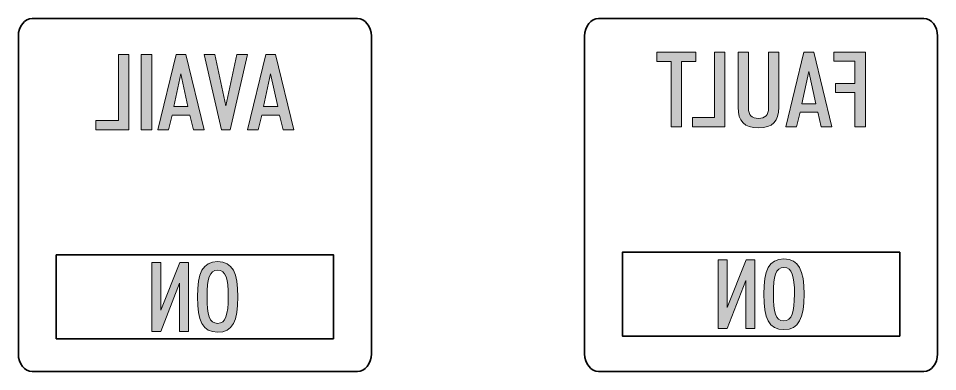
# Model space of a CAD drawing. Header units: millimetres. Extents: x 8 to 201, y 31 to 295.
# Drawn here: x 164.66 to 201.11, y 99.81 to 113.81 of the extents above; entities that cross this region are included whole.
import ezdxf

# ---------------------------------------------------------------- set-up
doc = ezdxf.new("R2010")
doc.units = ezdxf.units.MM
doc.header["$MEASUREMENT"] = 0
doc.layers.add('Layer 1', color=7, linetype='Continuous', lineweight=0)

# ---------------------------------------------------------------- blocks, each defined once
blk = doc.blocks.new('Block_135')
at = {"layer": 'Layer 1', "true_color": 0x1d1e1b, "transparency": 33554687}
h = blk.add_hatch(color=250, dxfattribs=at)
h.dxf.hatch_style = 2
edge = h.paths.add_edge_path()
edge.add_spline(control_points=[(195.435, 102.882), (195.435, 103.598), (195.344, 103.935), (195.016, 103.935), (194.688, 103.935), (194.601, 103.598), (194.601, 102.882), (194.601, 102.166), (194.676, 101.825), (195.012, 101.825), (195.336, 101.825), (195.435, 102.162), (195.435, 102.882)], knot_values=[0, 0, 0, 0, 1, 1, 1, 2, 2, 2, 3, 3, 3, 4, 4, 4, 4], degree=3, periodic=0)
edge = h.paths.add_edge_path()
edge.add_spline(control_points=[(195.818, 102.874), (195.818, 101.917), (195.609, 101.476), (195.016, 101.476), (194.423, 101.476), (194.218, 101.921), (194.218, 102.874), (194.218, 103.832), (194.423, 104.276), (195.016, 104.276), (195.609, 104.276), (195.818, 103.832), (195.818, 102.874)], knot_values=[0, 0, 0, 0, 1, 1, 1, 2, 2, 2, 3, 3, 3, 4, 4, 4, 4], degree=3, periodic=0)
h = blk.add_hatch(color=250, dxfattribs=at)
h.dxf.hatch_style = 2
edge = h.paths.add_edge_path()
edge.add_spline(control_points=[(193.866, 101.511), (193.866, 101.511), (193.507, 101.511), (193.507, 101.511), (193.507, 101.511), (193.507, 103.422), (193.507, 103.422), (193.507, 103.422), (192.764, 101.511), (192.764, 101.511), (192.764, 101.511), (192.408, 101.511), (192.408, 101.511), (192.408, 101.511), (192.408, 104.242), (192.408, 104.242), (192.408, 104.242), (192.768, 104.242), (192.768, 104.242), (192.768, 104.242), (192.768, 102.346), (192.768, 102.346), (192.768, 102.346), (193.515, 104.242), (193.515, 104.242), (193.515, 104.242), (193.866, 104.242), (193.866, 104.242), (193.866, 104.242), (193.866, 101.511), (193.866, 101.511)], knot_values=[0, 0, 0, 0, 1, 1, 1, 2, 2, 2, 3, 3, 3, 4, 4, 4, 5, 5, 5, 6, 6, 6, 7, 7, 7, 8, 8, 8, 9, 9, 9, 10, 10, 10, 10], degree=3, periodic=0)
at = {"layer": 'Layer 1'}
for points, knots in [([(195.818, 102.874), (195.818, 101.917), (195.609, 101.476), (195.016, 101.476), (194.423, 101.476), (194.218, 101.921), (194.218, 102.874), (194.218, 103.832), (194.423, 104.276), (195.016, 104.276), (195.609, 104.276), (195.818, 103.832), (195.818, 102.874)], [0, 0, 0, 0, 1, 1, 1, 2, 2, 2, 3, 3, 3, 4, 4, 4, 4]), ([(193.866, 101.511), (193.866, 101.511), (193.507, 101.511), (193.507, 101.511), (193.507, 101.511), (193.507, 103.422), (193.507, 103.422), (193.507, 103.422), (192.764, 101.511), (192.764, 101.511), (192.764, 101.511), (192.408, 101.511), (192.408, 101.511), (192.408, 101.511), (192.408, 104.242), (192.408, 104.242), (192.408, 104.242), (192.768, 104.242), (192.768, 104.242), (192.768, 104.242), (192.768, 102.346), (192.768, 102.346), (192.768, 102.346), (193.515, 104.242), (193.515, 104.242), (193.515, 104.242), (193.866, 104.242), (193.866, 104.242), (193.866, 104.242), (193.866, 101.511), (193.866, 101.511)], [0, 0, 0, 0, 1, 1, 1, 2, 2, 2, 3, 3, 3, 4, 4, 4, 5, 5, 5, 6, 6, 6, 7, 7, 7, 8, 8, 8, 9, 9, 9, 10, 10, 10, 10]), ([(195.435, 102.882), (195.435, 103.598), (195.344, 103.935), (195.016, 103.935), (194.688, 103.935), (194.601, 103.598), (194.601, 102.882), (194.601, 102.166), (194.676, 101.825), (195.012, 101.825), (195.336, 101.825), (195.435, 102.162), (195.435, 102.882)], [0, 0, 0, 0, 1, 1, 1, 2, 2, 2, 3, 3, 3, 4, 4, 4, 4])]:
    blk.add_open_spline(points, degree=3, knots=knots, dxfattribs=at)
blk = doc.blocks.new('Block_136')
at = {"layer": 'Layer 1', "true_color": 0x1d1e1b, "transparency": 33554687}
h = blk.add_hatch(color=250, dxfattribs=at)
h.dxf.hatch_style = 2
edge = h.paths.add_edge_path()
edge.add_spline(control_points=[(190.96, 109.509), (190.96, 109.509), (190.545, 109.509), (190.545, 109.509), (190.545, 109.509), (190.545, 112.102), (190.545, 112.102), (190.545, 112.102), (189.979, 112.102), (189.979, 112.102), (189.979, 112.102), (189.979, 112.471), (189.979, 112.471), (189.979, 112.471), (191.526, 112.471), (191.526, 112.471), (191.526, 112.471), (191.526, 112.102), (191.526, 112.102), (191.526, 112.102), (190.96, 112.102), (190.96, 112.102), (190.96, 112.102), (190.96, 109.509), (190.96, 109.509)], knot_values=[0, 0, 0, 0, 1, 1, 1, 2, 2, 2, 3, 3, 3, 4, 4, 4, 5, 5, 5, 6, 6, 6, 7, 7, 7, 8, 8, 8, 8], degree=3, periodic=0)
h = blk.add_hatch(color=250, dxfattribs=at)
h.dxf.hatch_style = 2
edge = h.paths.add_edge_path()
edge.add_spline(control_points=[(192.679, 109.509), (192.679, 109.509), (191.385, 109.509), (191.385, 109.509), (191.385, 109.509), (191.385, 109.878), (191.385, 109.878), (191.385, 109.878), (192.268, 109.878), (192.268, 109.878), (192.268, 109.878), (192.268, 112.471), (192.268, 112.471), (192.268, 112.471), (192.679, 112.471), (192.679, 112.471), (192.679, 112.471), (192.679, 109.509), (192.679, 109.509)], knot_values=[0, 0, 0, 0, 1, 1, 1, 2, 2, 2, 3, 3, 3, 4, 4, 4, 5, 5, 5, 6, 6, 6, 6], degree=3, periodic=0)
h = blk.add_hatch(color=250, dxfattribs=at)
h.dxf.hatch_style = 2
edge = h.paths.add_edge_path()
edge.add_spline(control_points=[(194.814, 110.298), (194.814, 109.729), (194.57, 109.471), (194.008, 109.471), (193.447, 109.471), (193.202, 109.729), (193.202, 110.298), (193.202, 110.298), (193.202, 112.471), (193.202, 112.471), (193.202, 112.471), (193.61, 112.471), (193.61, 112.471), (193.61, 112.471), (193.61, 110.265), (193.61, 110.265), (193.61, 109.982), (193.738, 109.849), (194.008, 109.849), (194.278, 109.849), (194.407, 109.982), (194.407, 110.265), (194.407, 110.265), (194.407, 112.471), (194.407, 112.471), (194.407, 112.471), (194.814, 112.471), (194.814, 112.471), (194.814, 112.471), (194.814, 110.298), (194.814, 110.298)], knot_values=[0, 0, 0, 0, 1, 1, 1, 2, 2, 2, 3, 3, 3, 4, 4, 4, 5, 5, 5, 6, 6, 6, 7, 7, 7, 8, 8, 8, 9, 9, 9, 10, 10, 10, 10], degree=3, periodic=0)
h = blk.add_hatch(color=250, dxfattribs=at)
h.dxf.hatch_style = 2
edge = h.paths.add_edge_path()
edge.add_spline(control_points=[(196.006, 111.707), (196.006, 111.707), (195.731, 110.423), (195.731, 110.423), (195.731, 110.423), (196.28, 110.423), (196.28, 110.423), (196.28, 110.423), (196.006, 111.707), (196.006, 111.707)], knot_values=[0, 0, 0, 0, 1, 1, 1, 2, 2, 2, 3, 3, 3, 3], degree=3, periodic=0)
edge = h.paths.add_edge_path()
edge.add_spline(control_points=[(196.914, 109.509), (196.914, 109.509), (196.499, 109.509), (196.499, 109.509), (196.499, 109.509), (196.357, 110.09), (196.357, 110.09), (196.357, 110.09), (195.658, 110.09), (195.658, 110.09), (195.658, 110.09), (195.513, 109.509), (195.513, 109.509), (195.513, 109.509), (195.097, 109.509), (195.097, 109.509), (195.097, 109.509), (195.813, 112.471), (195.813, 112.471), (195.813, 112.471), (196.198, 112.471), (196.198, 112.471), (196.198, 112.471), (196.914, 109.509), (196.914, 109.509)], knot_values=[0, 0, 0, 0, 1, 1, 1, 2, 2, 2, 3, 3, 3, 4, 4, 4, 5, 5, 5, 6, 6, 6, 7, 7, 7, 8, 8, 8, 8], degree=3, periodic=0)
h = blk.add_hatch(color=250, dxfattribs=at)
h.dxf.hatch_style = 2
edge = h.paths.add_edge_path()
edge.add_spline(control_points=[(198.247, 109.509), (198.247, 109.509), (197.836, 109.509), (197.836, 109.509), (197.836, 109.509), (197.836, 110.876), (197.836, 110.876), (197.836, 110.876), (197.064, 110.876), (197.064, 110.876), (197.064, 110.876), (197.064, 111.229), (197.064, 111.229), (197.064, 111.229), (197.836, 111.229), (197.836, 111.229), (197.836, 111.229), (197.836, 112.114), (197.836, 112.114), (197.836, 112.114), (196.996, 112.114), (196.996, 112.114), (196.996, 112.114), (196.996, 112.471), (196.996, 112.471), (196.996, 112.471), (198.247, 112.471), (198.247, 112.471), (198.247, 112.471), (198.247, 109.509), (198.247, 109.509)], knot_values=[0, 0, 0, 0, 1, 1, 1, 2, 2, 2, 3, 3, 3, 4, 4, 4, 5, 5, 5, 6, 6, 6, 7, 7, 7, 8, 8, 8, 9, 9, 9, 10, 10, 10, 10], degree=3, periodic=0)
at = {"layer": 'Layer 1'}
for points, knots in [([(190.96, 109.509), (190.96, 109.509), (190.545, 109.509), (190.545, 109.509), (190.545, 109.509), (190.545, 112.102), (190.545, 112.102), (190.545, 112.102), (189.979, 112.102), (189.979, 112.102), (189.979, 112.102), (189.979, 112.471), (189.979, 112.471), (189.979, 112.471), (191.526, 112.471), (191.526, 112.471), (191.526, 112.471), (191.526, 112.102), (191.526, 112.102), (191.526, 112.102), (190.96, 112.102), (190.96, 112.102), (190.96, 112.102), (190.96, 109.509), (190.96, 109.509)], [0, 0, 0, 0, 1, 1, 1, 2, 2, 2, 3, 3, 3, 4, 4, 4, 5, 5, 5, 6, 6, 6, 7, 7, 7, 8, 8, 8, 8]), ([(192.679, 109.509), (192.679, 109.509), (191.385, 109.509), (191.385, 109.509), (191.385, 109.509), (191.385, 109.878), (191.385, 109.878), (191.385, 109.878), (192.268, 109.878), (192.268, 109.878), (192.268, 109.878), (192.268, 112.471), (192.268, 112.471), (192.268, 112.471), (192.679, 112.471), (192.679, 112.471), (192.679, 112.471), (192.679, 109.509), (192.679, 109.509)], [0, 0, 0, 0, 1, 1, 1, 2, 2, 2, 3, 3, 3, 4, 4, 4, 5, 5, 5, 6, 6, 6, 6]), ([(194.814, 110.298), (194.814, 109.729), (194.57, 109.471), (194.008, 109.471), (193.447, 109.471), (193.202, 109.729), (193.202, 110.298), (193.202, 110.298), (193.202, 112.471), (193.202, 112.471), (193.202, 112.471), (193.61, 112.471), (193.61, 112.471), (193.61, 112.471), (193.61, 110.265), (193.61, 110.265), (193.61, 109.982), (193.738, 109.849), (194.008, 109.849), (194.278, 109.849), (194.407, 109.982), (194.407, 110.265), (194.407, 110.265), (194.407, 112.471), (194.407, 112.471), (194.407, 112.471), (194.814, 112.471), (194.814, 112.471), (194.814, 112.471), (194.814, 110.298), (194.814, 110.298)], [0, 0, 0, 0, 1, 1, 1, 2, 2, 2, 3, 3, 3, 4, 4, 4, 5, 5, 5, 6, 6, 6, 7, 7, 7, 8, 8, 8, 9, 9, 9, 10, 10, 10, 10]), ([(196.914, 109.509), (196.914, 109.509), (196.499, 109.509), (196.499, 109.509), (196.499, 109.509), (196.357, 110.09), (196.357, 110.09), (196.357, 110.09), (195.658, 110.09), (195.658, 110.09), (195.658, 110.09), (195.513, 109.509), (195.513, 109.509), (195.513, 109.509), (195.097, 109.509), (195.097, 109.509), (195.097, 109.509), (195.813, 112.471), (195.813, 112.471), (195.813, 112.471), (196.198, 112.471), (196.198, 112.471), (196.198, 112.471), (196.914, 109.509), (196.914, 109.509)], [0, 0, 0, 0, 1, 1, 1, 2, 2, 2, 3, 3, 3, 4, 4, 4, 5, 5, 5, 6, 6, 6, 7, 7, 7, 8, 8, 8, 8]), ([(198.247, 109.509), (198.247, 109.509), (197.836, 109.509), (197.836, 109.509), (197.836, 109.509), (197.836, 110.876), (197.836, 110.876), (197.836, 110.876), (197.064, 110.876), (197.064, 110.876), (197.064, 110.876), (197.064, 111.229), (197.064, 111.229), (197.064, 111.229), (197.836, 111.229), (197.836, 111.229), (197.836, 111.229), (197.836, 112.114), (197.836, 112.114), (197.836, 112.114), (196.996, 112.114), (196.996, 112.114), (196.996, 112.114), (196.996, 112.471), (196.996, 112.471), (196.996, 112.471), (198.247, 112.471), (198.247, 112.471), (198.247, 112.471), (198.247, 109.509), (198.247, 109.509)], [0, 0, 0, 0, 1, 1, 1, 2, 2, 2, 3, 3, 3, 4, 4, 4, 5, 5, 5, 6, 6, 6, 7, 7, 7, 8, 8, 8, 9, 9, 9, 10, 10, 10, 10]), ([(196.006, 111.707), (196.006, 111.707), (195.731, 110.423), (195.731, 110.423), (195.731, 110.423), (196.28, 110.423), (196.28, 110.423), (196.28, 110.423), (196.006, 111.707), (196.006, 111.707)], [0, 0, 0, 0, 1, 1, 1, 2, 2, 2, 3, 3, 3, 3])]:
    blk.add_open_spline(points, degree=3, knots=knots, dxfattribs=at)
blk = doc.blocks.new('Block_137')
at = {"layer": 'Layer 1', "true_color": 0x1d1e1b, "transparency": 33554687}
h = blk.add_hatch(color=250, dxfattribs=at)
h.dxf.hatch_style = 2
edge = h.paths.add_edge_path()
edge.add_spline(control_points=[(171.408, 101.405), (171.408, 101.405), (171.049, 101.405), (171.049, 101.405), (171.049, 101.405), (171.049, 103.317), (171.049, 103.317), (171.049, 103.317), (170.306, 101.405), (170.306, 101.405), (170.306, 101.405), (169.95, 101.405), (169.95, 101.405), (169.95, 101.405), (169.95, 104.137), (169.95, 104.137), (169.95, 104.137), (170.31, 104.137), (170.31, 104.137), (170.31, 104.137), (170.31, 102.241), (170.31, 102.241), (170.31, 102.241), (171.057, 104.137), (171.057, 104.137), (171.057, 104.137), (171.408, 104.137), (171.408, 104.137), (171.408, 104.137), (171.408, 101.405), (171.408, 101.405)], knot_values=[0, 0, 0, 0, 1, 1, 1, 2, 2, 2, 3, 3, 3, 4, 4, 4, 5, 5, 5, 6, 6, 6, 7, 7, 7, 8, 8, 8, 9, 9, 9, 10, 10, 10, 10], degree=3, periodic=0)
h = blk.add_hatch(color=250, dxfattribs=at)
h.dxf.hatch_style = 2
edge = h.paths.add_edge_path()
edge.add_spline(control_points=[(172.977, 102.777), (172.977, 103.493), (172.886, 103.83), (172.558, 103.83), (172.23, 103.83), (172.144, 103.493), (172.144, 102.777), (172.144, 102.061), (172.219, 101.72), (172.555, 101.72), (172.879, 101.72), (172.977, 102.057), (172.977, 102.777)], knot_values=[0, 0, 0, 0, 1, 1, 1, 2, 2, 2, 3, 3, 3, 4, 4, 4, 4], degree=3, periodic=0)
edge = h.paths.add_edge_path()
edge.add_spline(control_points=[(173.361, 102.769), (173.361, 101.811), (173.151, 101.371), (172.558, 101.371), (171.966, 101.371), (171.76, 101.815), (171.76, 102.769), (171.76, 103.727), (171.966, 104.171), (172.558, 104.171), (173.151, 104.171), (173.361, 103.727), (173.361, 102.769)], knot_values=[0, 0, 0, 0, 1, 1, 1, 2, 2, 2, 3, 3, 3, 4, 4, 4, 4], degree=3, periodic=0)
at = {"layer": 'Layer 1'}
for points, knots in [([(171.408, 101.405), (171.408, 101.405), (171.049, 101.405), (171.049, 101.405), (171.049, 101.405), (171.049, 103.317), (171.049, 103.317), (171.049, 103.317), (170.306, 101.405), (170.306, 101.405), (170.306, 101.405), (169.95, 101.405), (169.95, 101.405), (169.95, 101.405), (169.95, 104.137), (169.95, 104.137), (169.95, 104.137), (170.31, 104.137), (170.31, 104.137), (170.31, 104.137), (170.31, 102.241), (170.31, 102.241), (170.31, 102.241), (171.057, 104.137), (171.057, 104.137), (171.057, 104.137), (171.408, 104.137), (171.408, 104.137), (171.408, 104.137), (171.408, 101.405), (171.408, 101.405)], [0, 0, 0, 0, 1, 1, 1, 2, 2, 2, 3, 3, 3, 4, 4, 4, 5, 5, 5, 6, 6, 6, 7, 7, 7, 8, 8, 8, 9, 9, 9, 10, 10, 10, 10]), ([(173.361, 102.769), (173.361, 101.811), (173.151, 101.371), (172.558, 101.371), (171.966, 101.371), (171.76, 101.815), (171.76, 102.769), (171.76, 103.727), (171.966, 104.171), (172.558, 104.171), (173.151, 104.171), (173.361, 103.727), (173.361, 102.769)], [0, 0, 0, 0, 1, 1, 1, 2, 2, 2, 3, 3, 3, 4, 4, 4, 4]), ([(172.977, 102.777), (172.977, 103.493), (172.886, 103.83), (172.558, 103.83), (172.23, 103.83), (172.144, 103.493), (172.144, 102.777), (172.144, 102.061), (172.219, 101.72), (172.555, 101.72), (172.879, 101.72), (172.977, 102.057), (172.977, 102.777)], [0, 0, 0, 0, 1, 1, 1, 2, 2, 2, 3, 3, 3, 4, 4, 4, 4])]:
    blk.add_open_spline(points, degree=3, knots=knots, dxfattribs=at)
blk = doc.blocks.new('Block_138')
at = {"layer": 'Layer 1', "true_color": 0x1d1e1b, "transparency": 33554687}
h = blk.add_hatch(color=250, dxfattribs=at)
h.dxf.hatch_style = 2
edge = h.paths.add_edge_path()
edge.add_spline(control_points=[(169.04, 109.388), (169.04, 109.388), (167.73, 109.388), (167.73, 109.388), (167.73, 109.388), (167.73, 109.763), (167.73, 109.763), (167.73, 109.763), (168.624, 109.763), (168.624, 109.763), (168.624, 109.763), (168.624, 112.388), (168.624, 112.388), (168.624, 112.388), (169.04, 112.388), (169.04, 112.388), (169.04, 112.388), (169.04, 109.388), (169.04, 109.388)], knot_values=[0, 0, 0, 0, 1, 1, 1, 2, 2, 2, 3, 3, 3, 4, 4, 4, 5, 5, 5, 6, 6, 6, 6], degree=3, periodic=0)
h = blk.add_hatch(color=250, dxfattribs=at)
h.dxf.hatch_style = 2
edge = h.paths.add_edge_path()
edge.add_spline(control_points=[(169.943, 109.388), (169.943, 109.388), (169.527, 109.388), (169.527, 109.388), (169.527, 109.388), (169.527, 112.388), (169.527, 112.388), (169.527, 112.388), (169.943, 112.388), (169.943, 112.388), (169.943, 112.388), (169.943, 109.388), (169.943, 109.388)], knot_values=[0, 0, 0, 0, 1, 1, 1, 2, 2, 2, 3, 3, 3, 4, 4, 4, 4], degree=3, periodic=0)
h = blk.add_hatch(color=250, dxfattribs=at)
h.dxf.hatch_style = 2
edge = h.paths.add_edge_path()
edge.add_spline(control_points=[(171.102, 111.614), (171.102, 111.614), (170.824, 110.314), (170.824, 110.314), (170.824, 110.314), (171.38, 110.314), (171.38, 110.314), (171.38, 110.314), (171.102, 111.614), (171.102, 111.614)], knot_values=[0, 0, 0, 0, 1, 1, 1, 2, 2, 2, 3, 3, 3, 3], degree=3, periodic=0)
edge = h.paths.add_edge_path()
edge.add_spline(control_points=[(172.022, 109.388), (172.022, 109.388), (171.601, 109.388), (171.601, 109.388), (171.601, 109.388), (171.458, 109.977), (171.458, 109.977), (171.458, 109.977), (170.75, 109.977), (170.75, 109.977), (170.75, 109.977), (170.603, 109.388), (170.603, 109.388), (170.603, 109.388), (170.182, 109.388), (170.182, 109.388), (170.182, 109.388), (170.907, 112.388), (170.907, 112.388), (170.907, 112.388), (171.297, 112.388), (171.297, 112.388), (171.297, 112.388), (172.022, 109.388), (172.022, 109.388)], knot_values=[0, 0, 0, 0, 1, 1, 1, 2, 2, 2, 3, 3, 3, 4, 4, 4, 5, 5, 5, 6, 6, 6, 7, 7, 7, 8, 8, 8, 8], degree=3, periodic=0)
h = blk.add_hatch(color=250, dxfattribs=at)
h.dxf.hatch_style = 2
edge = h.paths.add_edge_path()
edge.add_spline(control_points=[(172.708, 109.388), (172.708, 109.388), (172.026, 112.388), (172.026, 112.388), (172.026, 112.388), (172.448, 112.388), (172.448, 112.388), (172.448, 112.388), (172.882, 110.352), (172.882, 110.352), (172.882, 110.352), (173.316, 112.388), (173.316, 112.388), (173.316, 112.388), (173.737, 112.388), (173.737, 112.388), (173.737, 112.388), (173.06, 109.388), (173.06, 109.388), (173.06, 109.388), (172.708, 109.388), (172.708, 109.388)], knot_values=[0, 0, 0, 0, 1, 1, 1, 2, 2, 2, 3, 3, 3, 4, 4, 4, 5, 5, 5, 6, 6, 6, 7, 7, 7, 7], degree=3, periodic=0)
h = blk.add_hatch(color=250, dxfattribs=at)
h.dxf.hatch_style = 2
edge = h.paths.add_edge_path()
edge.add_spline(control_points=[(174.661, 111.614), (174.661, 111.614), (174.383, 110.314), (174.383, 110.314), (174.383, 110.314), (174.939, 110.314), (174.939, 110.314), (174.939, 110.314), (174.661, 111.614), (174.661, 111.614)], knot_values=[0, 0, 0, 0, 1, 1, 1, 2, 2, 2, 3, 3, 3, 3], degree=3, periodic=0)
edge = h.paths.add_edge_path()
edge.add_spline(control_points=[(175.581, 109.388), (175.581, 109.388), (175.16, 109.388), (175.16, 109.388), (175.16, 109.388), (175.017, 109.977), (175.017, 109.977), (175.017, 109.977), (174.31, 109.977), (174.31, 109.977), (174.31, 109.977), (174.162, 109.388), (174.162, 109.388), (174.162, 109.388), (173.741, 109.388), (173.741, 109.388), (173.741, 109.388), (174.466, 112.388), (174.466, 112.388), (174.466, 112.388), (174.857, 112.388), (174.857, 112.388), (174.857, 112.388), (175.581, 109.388), (175.581, 109.388)], knot_values=[0, 0, 0, 0, 1, 1, 1, 2, 2, 2, 3, 3, 3, 4, 4, 4, 5, 5, 5, 6, 6, 6, 7, 7, 7, 8, 8, 8, 8], degree=3, periodic=0)
at = {"layer": 'Layer 1'}
for points, knots in [([(169.04, 109.388), (169.04, 109.388), (167.73, 109.388), (167.73, 109.388), (167.73, 109.388), (167.73, 109.763), (167.73, 109.763), (167.73, 109.763), (168.624, 109.763), (168.624, 109.763), (168.624, 109.763), (168.624, 112.388), (168.624, 112.388), (168.624, 112.388), (169.04, 112.388), (169.04, 112.388), (169.04, 112.388), (169.04, 109.388), (169.04, 109.388)], [0, 0, 0, 0, 1, 1, 1, 2, 2, 2, 3, 3, 3, 4, 4, 4, 5, 5, 5, 6, 6, 6, 6]), ([(169.943, 109.388), (169.943, 109.388), (169.527, 109.388), (169.527, 109.388), (169.527, 109.388), (169.527, 112.388), (169.527, 112.388), (169.527, 112.388), (169.943, 112.388), (169.943, 112.388), (169.943, 112.388), (169.943, 109.388), (169.943, 109.388)], [0, 0, 0, 0, 1, 1, 1, 2, 2, 2, 3, 3, 3, 4, 4, 4, 4]), ([(172.022, 109.388), (172.022, 109.388), (171.601, 109.388), (171.601, 109.388), (171.601, 109.388), (171.458, 109.977), (171.458, 109.977), (171.458, 109.977), (170.75, 109.977), (170.75, 109.977), (170.75, 109.977), (170.603, 109.388), (170.603, 109.388), (170.603, 109.388), (170.182, 109.388), (170.182, 109.388), (170.182, 109.388), (170.907, 112.388), (170.907, 112.388), (170.907, 112.388), (171.297, 112.388), (171.297, 112.388), (171.297, 112.388), (172.022, 109.388), (172.022, 109.388)], [0, 0, 0, 0, 1, 1, 1, 2, 2, 2, 3, 3, 3, 4, 4, 4, 5, 5, 5, 6, 6, 6, 7, 7, 7, 8, 8, 8, 8]), ([(172.708, 109.388), (172.708, 109.388), (172.026, 112.388), (172.026, 112.388), (172.026, 112.388), (172.448, 112.388), (172.448, 112.388), (172.448, 112.388), (172.882, 110.352), (172.882, 110.352), (172.882, 110.352), (173.316, 112.388), (173.316, 112.388), (173.316, 112.388), (173.737, 112.388), (173.737, 112.388), (173.737, 112.388), (173.06, 109.388), (173.06, 109.388), (173.06, 109.388), (172.708, 109.388), (172.708, 109.388)], [0, 0, 0, 0, 1, 1, 1, 2, 2, 2, 3, 3, 3, 4, 4, 4, 5, 5, 5, 6, 6, 6, 7, 7, 7, 7]), ([(175.581, 109.388), (175.581, 109.388), (175.16, 109.388), (175.16, 109.388), (175.16, 109.388), (175.017, 109.977), (175.017, 109.977), (175.017, 109.977), (174.31, 109.977), (174.31, 109.977), (174.31, 109.977), (174.162, 109.388), (174.162, 109.388), (174.162, 109.388), (173.741, 109.388), (173.741, 109.388), (173.741, 109.388), (174.466, 112.388), (174.466, 112.388), (174.466, 112.388), (174.857, 112.388), (174.857, 112.388), (174.857, 112.388), (175.581, 109.388), (175.581, 109.388)], [0, 0, 0, 0, 1, 1, 1, 2, 2, 2, 3, 3, 3, 4, 4, 4, 5, 5, 5, 6, 6, 6, 7, 7, 7, 8, 8, 8, 8]), ([(171.102, 111.614), (171.102, 111.614), (170.824, 110.314), (170.824, 110.314), (170.824, 110.314), (171.38, 110.314), (171.38, 110.314), (171.38, 110.314), (171.102, 111.614), (171.102, 111.614)], [0, 0, 0, 0, 1, 1, 1, 2, 2, 2, 3, 3, 3, 3]), ([(174.661, 111.614), (174.661, 111.614), (174.383, 110.314), (174.383, 110.314), (174.383, 110.314), (174.939, 110.314), (174.939, 110.314), (174.939, 110.314), (174.661, 111.614), (174.661, 111.614)], [0, 0, 0, 0, 1, 1, 1, 2, 2, 2, 3, 3, 3, 3])]:
    blk.add_open_spline(points, degree=3, knots=knots, dxfattribs=at)

msp = doc.modelspace()

# ---------------------------------------------------------------- linework, layer by layer
at = {"layer": 'Layer 1', "color": 250, "lineweight": 35, "true_color": 0x1d1e1b}
for points in [[(177.155, 101.109), (166.155, 101.109), (166.155, 104.433), (177.155, 104.433)], [(199.613, 101.215), (188.613, 101.215), (188.613, 104.538), (199.613, 104.538)]]:
    msp.add_lwpolyline(points, close=True, dxfattribs=at)
at = {"layer": 'Layer 1', "color": 250, "lineweight": 35, "true_color": 0x1d1d1b}
for points in [[(178.105, 113.808), (178.105, 113.808), (165.205, 113.808), (165.205, 113.808), (164.903, 113.808), (164.655, 113.493), (164.655, 113.108), (164.655, 113.108), (164.655, 100.508), (164.655, 100.508), (164.655, 100.123), (164.903, 99.808), (165.205, 99.808), (165.205, 99.808), (178.105, 99.808), (178.105, 99.808), (178.408, 99.808), (178.655, 100.123), (178.655, 100.508), (178.655, 100.508), (178.655, 113.108), (178.655, 113.108), (178.655, 113.493), (178.408, 113.808), (178.105, 113.808)], [(200.563, 113.813), (200.563, 113.813), (187.663, 113.813), (187.663, 113.813), (187.361, 113.813), (187.113, 113.498), (187.113, 113.113), (187.113, 113.113), (187.113, 100.513), (187.113, 100.513), (187.113, 100.129), (187.361, 99.813), (187.663, 99.813), (187.663, 99.813), (200.563, 99.813), (200.563, 99.813), (200.866, 99.813), (201.113, 100.129), (201.113, 100.513), (201.113, 100.513), (201.113, 113.113), (201.113, 113.113), (201.113, 113.498), (200.866, 113.813), (200.563, 113.813)]]:
    msp.add_open_spline(points, degree=3, knots=[0, 0, 0, 0, 1, 1, 1, 2, 2, 2, 3, 3, 3, 4, 4, 4, 5, 5, 5, 6, 6, 6, 7, 7, 7, 8, 8, 8, 8], dxfattribs=at)

# ---------------------------------------------------------------- block references
at = {"layer": 'Layer 1'}
for name in ['Block_138', 'Block_136', 'Block_135', 'Block_137']:
    msp.add_blockref(name, (0, 0), dxfattribs=at)

doc.saveas('drawing.dxf')
